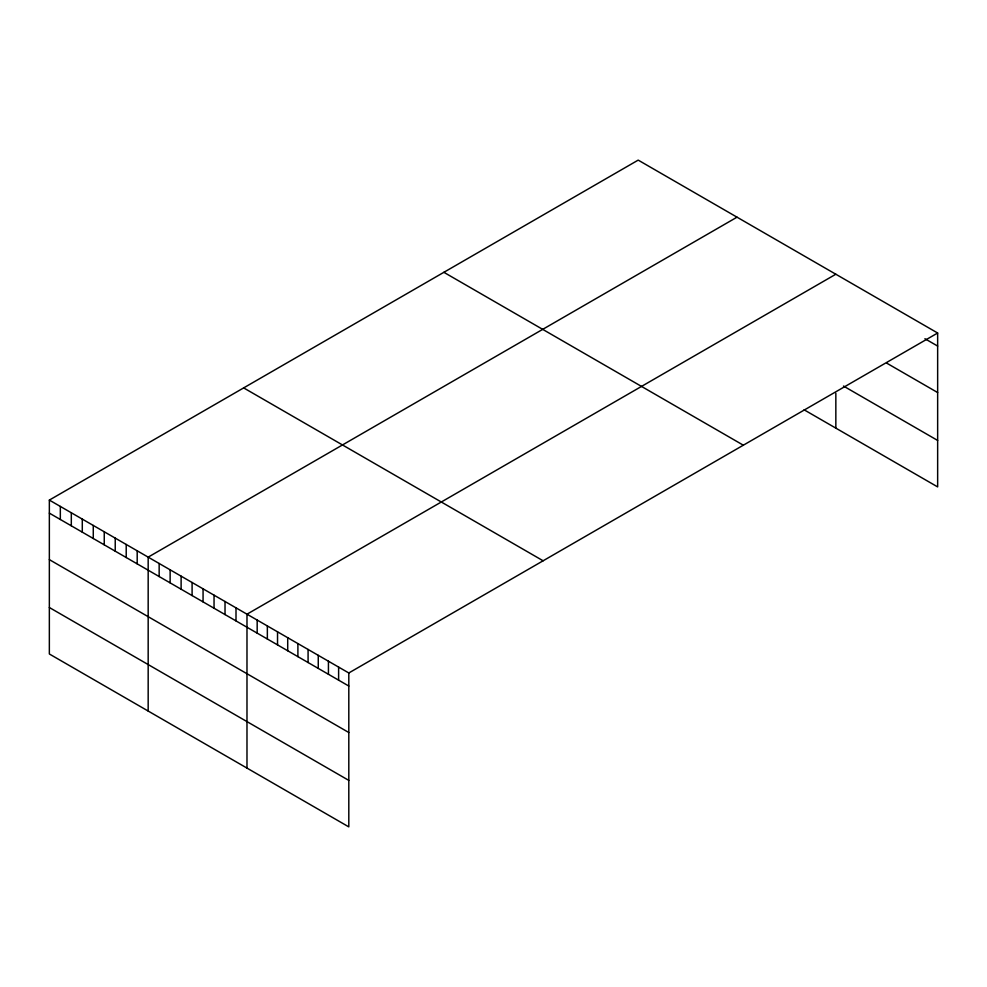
<?xml version="1.0" encoding="UTF-8"?>
<svg xmlns="http://www.w3.org/2000/svg" width="987" height="987" viewBox="0 0 987 987"><rect width="100%" height="100%" fill="white"/><g stroke="black" fill="none" stroke-linecap="round" stroke-linejoin="round"><path stroke-width="1.48" d="M49.35 500.088L348.806 672.974L348.806 826.884L49.35 653.986L49.35 500.088L638.194 160.116L937.65 333.014L937.65 486.912L804.121 409.815M737.018 217.177L148.173 557.137L148.173 711.047M835.841 274.226L246.984 614.198L246.984 768.096M348.806 672.974L937.65 333.014M924.918 338.714L937.65 346.067M886.745 363.154L937.65 392.542M843.478 386.053L937.65 440.436M443.879 272.313L743.334 445.199M243.666 387.903L543.121 560.789M49.35 513.141L348.806 686.039M49.35 559.629L348.806 732.514M49.35 607.511L348.806 780.396M835.841 393.27L835.841 428.124M338.615 667.101L338.615 680.154M328.437 661.216L328.437 674.281M318.258 655.343L318.258 668.396M308.08 649.458L308.08 662.524M297.901 643.586L297.901 656.639M287.71 637.713L287.71 650.766M277.532 631.828L277.532 644.881M267.354 625.955L267.354 639.008M257.175 620.07L257.175 633.123M236.004 607.856L236.004 620.909M225.024 601.515L225.024 614.568M214.043 595.173L214.043 608.239M203.063 588.844L203.063 601.897M192.095 582.503L192.095 595.556M181.114 576.161L181.114 589.214M170.134 569.82L170.134 582.873M159.154 563.478L159.154 576.544M137.193 550.808L137.193 563.861M126.213 544.466L126.213 557.519M115.232 538.125L115.232 551.178M104.252 531.783L104.252 544.836M93.271 525.442L93.271 538.507M82.291 519.113L82.291 532.166M71.311 512.771L71.311 525.824M60.33 506.43L60.33 519.483"/></g></svg>
